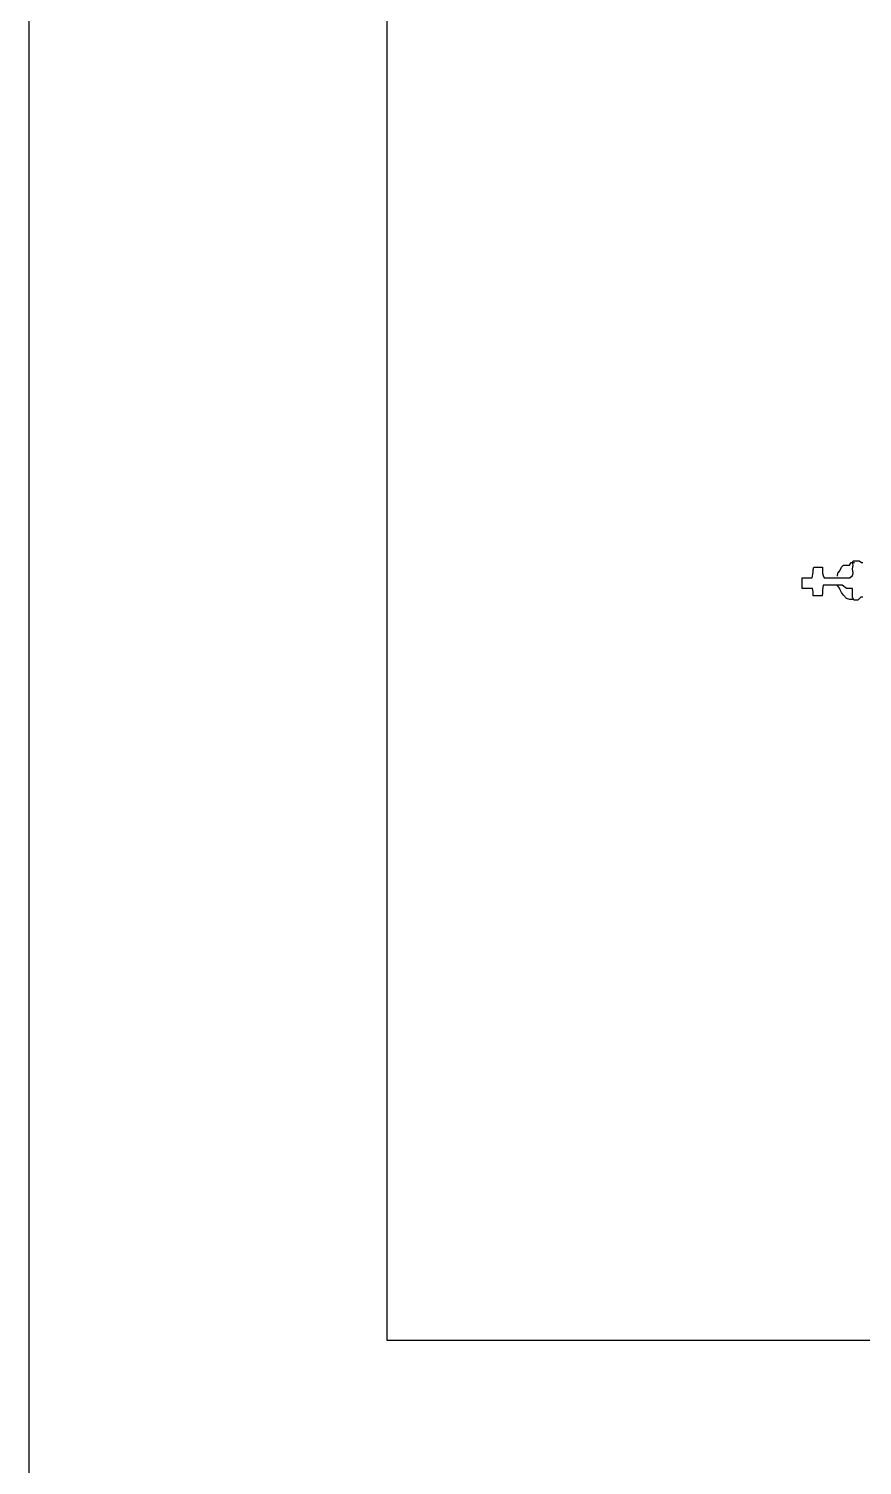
# Model space of a CAD drawing. Extents: x 748454 to 749044, y 4316681 to 4317708.
# Drawn here: x 748454.5 to 748477.78, y 4317517.5 to 4317557.63 of the extents above; entities that cross this region are included whole.
import ezdxf

# ---------------------------------------------------------------- set-up
doc = ezdxf.new("R2010")
doc.units = 0
doc.layers.get('0').update_dxf_attribs({"linetype": 'CONTINUOUS'})

msp = doc.modelspace()

# ---------------------------------------------------------------- linework, layer by layer
at = {"color": 0, "linetype": 'CONTINUOUS'}
for p, q in [((748476.41, 4317542.53), (748476.43, 4317542.59)), ((748476.41, 4317542.53), (748476.43, 4317542.59)), ((748476.41, 4317542.44), (748476.41, 4317542.53)), ((748476.41, 4317542.44), (748476.41, 4317542.53)), ((748476.43, 4317542.59), (748476.46, 4317542.59)), ((748476.43, 4317542.59), (748476.46, 4317542.59)), ((748476.46, 4317542.59), (748476.58, 4317542.59)), ((748476.46, 4317542.59), (748476.58, 4317542.59)), ((748476.58, 4317542.59), (748476.63, 4317542.59)), ((748476.58, 4317542.59), (748476.63, 4317542.59)), ((748476.63, 4317542.59), (748476.67, 4317542.59)), ((748476.63, 4317542.59), (748476.67, 4317542.59)), ((748476.67, 4317542.59), (748476.67, 4317542.49)), ((748476.67, 4317542.59), (748476.67, 4317542.49)), ((748477.15, 4317542.49), (748477.2, 4317542.59)), ((748477.15, 4317542.49), (748477.2, 4317542.59)), ((748477.2, 4317542.59), (748477.26, 4317542.65)), ((748477.2, 4317542.59), (748477.26, 4317542.65)), ((748477.26, 4317542.65), (748477.34, 4317542.65)), ((748477.26, 4317542.65), (748477.34, 4317542.65)), ((748477.34, 4317542.65), (748477.42, 4317542.65)), ((748477.34, 4317542.65), (748477.42, 4317542.65)), ((748477.42, 4317542.65), (748477.47, 4317542.72)), ((748477.42, 4317542.65), (748477.47, 4317542.72)), ((748477.47, 4317542.72), (748477.51, 4317542.72)), ((748477.47, 4317542.72), (748477.51, 4317542.72)), ((748477.51, 4317542.72), (748477.53, 4317542.77)), ((748477.51, 4317542.72), (748477.53, 4317542.77)), ((748477.51, 4317542.72), (748477.56, 4317542.72)), ((748477.53, 4317542.65), (748477.51, 4317542.72)), ((748477.51, 4317542.72), (748477.56, 4317542.72)), ((748477.53, 4317542.65), (748477.51, 4317542.72)), ((748477.51, 4317542.55), (748477.53, 4317542.65)), ((748477.51, 4317542.55), (748477.53, 4317542.65)), ((748477.53, 4317542.43), (748477.51, 4317542.55)), ((748477.53, 4317542.43), (748477.51, 4317542.55)), ((748477.53, 4317542.77), (748477.6, 4317542.77)), ((748477.53, 4317542.77), (748477.6, 4317542.77)), ((748477.6, 4317542.77), (748477.69, 4317542.77)), ((748477.6, 4317542.77), (748477.69, 4317542.77)), ((748477.69, 4317542.77), (748477.76, 4317542.72)), ((748477.69, 4317542.77), (748477.76, 4317542.72)), ((748477.76, 4317542.72), (748477.8, 4317542.72)), ((748477.76, 4317542.72), (748477.8, 4317542.72)), ((748476.1, 4317542.24), (748476.1, 4317542.3)), ((748476.1, 4317542.3), (748476.16, 4317542.3)), ((748476.1, 4317542.24), (748476.1, 4317542.3)), ((748476.1, 4317542.3), (748476.16, 4317542.3)), ((748476.1, 4317542), (748476.1, 4317542.24)), ((748476.1, 4317542), (748476.1, 4317542.24)), ((748476.16, 4317542.3), (748476.26, 4317542.3)), ((748476.16, 4317542.3), (748476.26, 4317542.3)), ((748476.26, 4317542.3), (748476.36, 4317542.3)), ((748476.26, 4317542.3), (748476.36, 4317542.3)), ((748476.36, 4317542.3), (748476.38, 4317542.3)), ((748476.36, 4317542.3), (748476.38, 4317542.3)), ((748476.38, 4317542.3), (748476.41, 4317542.44)), ((748476.38, 4317542.3), (748476.41, 4317542.44)), ((748476.67, 4317542.49), (748476.67, 4317542.43)), ((748476.67, 4317542.49), (748476.67, 4317542.43)), ((748476.67, 4317542.43), (748476.69, 4317542.36)), ((748476.67, 4317542.43), (748476.69, 4317542.36)), ((748476.69, 4317542.36), (748476.72, 4317542.3)), ((748476.69, 4317542.36), (748476.72, 4317542.3)), ((748476.72, 4317542.3), (748476.87, 4317542.3)), ((748476.72, 4317542.3), (748476.87, 4317542.3)), ((748476.87, 4317542.3), (748476.99, 4317542.3)), ((748476.87, 4317542.3), (748476.99, 4317542.3)), ((748476.99, 4317542.3), (748477.16, 4317542.3)), ((748476.99, 4317542.3), (748477.16, 4317542.3)), ((748477.09, 4317542.34), (748477.1, 4317542.43)), ((748477.09, 4317542.34), (748477.1, 4317542.43)), ((748477.1, 4317542.43), (748477.15, 4317542.49)), ((748477.1, 4317542.43), (748477.15, 4317542.49)), ((748477.16, 4317542.3), (748477.26, 4317542.3)), ((748477.16, 4317542.3), (748477.26, 4317542.3)), ((748477.26, 4317542.3), (748477.35, 4317542.3)), ((748477.26, 4317542.3), (748477.35, 4317542.3)), ((748477.35, 4317542.3), (748477.43, 4317542.3)), ((748477.35, 4317542.3), (748477.43, 4317542.3)), ((748477.43, 4317542.3), (748477.51, 4317542.36)), ((748477.43, 4317542.3), (748477.51, 4317542.36)), ((748477.51, 4317542.36), (748477.53, 4317542.43)), ((748477.51, 4317542.36), (748477.53, 4317542.43)), ((748476.17, 4317542), (748476.1, 4317542)), ((748476.17, 4317542), (748476.1, 4317542)), ((748476.24, 4317542), (748476.17, 4317542)), ((748476.24, 4317542), (748476.17, 4317542)), ((748476.38, 4317542), (748476.24, 4317542)), ((748476.38, 4317542), (748476.24, 4317542)), ((748476.39, 4317542), (748476.38, 4317542)), ((748476.39, 4317542), (748476.38, 4317542)), ((748476.41, 4317541.9), (748476.39, 4317542)), ((748476.41, 4317541.9), (748476.39, 4317542)), ((748476.41, 4317541.79), (748476.41, 4317541.9)), ((748476.41, 4317541.79), (748476.41, 4317541.9)), ((748476.46, 4317541.79), (748476.41, 4317541.79)), ((748476.46, 4317541.79), (748476.41, 4317541.79)), ((748476.56, 4317541.79), (748476.46, 4317541.79)), ((748476.56, 4317541.79), (748476.46, 4317541.79)), ((748476.66, 4317541.79), (748476.56, 4317541.79)), ((748476.66, 4317541.79), (748476.56, 4317541.79)), ((748476.67, 4317541.88), (748476.66, 4317541.79)), ((748476.67, 4317541.88), (748476.66, 4317541.79)), ((748476.69, 4317542.09), (748476.67, 4317541.96)), ((748476.69, 4317542.09), (748476.67, 4317541.96)), ((748476.67, 4317541.96), (748476.67, 4317541.88)), ((748476.67, 4317541.96), (748476.67, 4317541.88)), ((748476.79, 4317542.09), (748476.69, 4317542.09)), ((748476.79, 4317542.09), (748476.69, 4317542.09)), ((748476.87, 4317542.09), (748476.79, 4317542.09)), ((748476.87, 4317542.09), (748476.79, 4317542.09)), ((748477.06, 4317542.09), (748476.87, 4317542.09)), ((748477.06, 4317542.09), (748476.87, 4317542.09)), ((748477.22, 4317542.09), (748477.06, 4317542.09)), ((748477.22, 4317542.09), (748477.06, 4317542.09)), ((748477.14, 4317542.01), (748477.09, 4317542.08)), ((748477.14, 4317542.01), (748477.09, 4317542.08)), ((748477.16, 4317541.96), (748477.14, 4317542.01)), ((748477.16, 4317541.96), (748477.14, 4317542.01)), ((748477.2, 4317541.89), (748477.16, 4317541.96)), ((748477.2, 4317541.89), (748477.16, 4317541.96)), ((748477.26, 4317541.81), (748477.2, 4317541.89)), ((748477.26, 4317541.81), (748477.2, 4317541.89)), ((748477.34, 4317542), (748477.22, 4317542.09)), ((748477.34, 4317542), (748477.22, 4317542.09)), ((748477.34, 4317541.72), (748477.26, 4317541.81)), ((748477.34, 4317541.72), (748477.26, 4317541.81)), ((748477.48, 4317542), (748477.34, 4317542)), ((748477.48, 4317542), (748477.34, 4317542)), ((748477.43, 4317541.69), (748477.34, 4317541.72)), ((748477.43, 4317541.69), (748477.34, 4317541.72)), ((748477.51, 4317542), (748477.48, 4317542)), ((748477.51, 4317542), (748477.48, 4317542)), ((748477.51, 4317541.93), (748477.51, 4317542)), ((748477.51, 4317541.93), (748477.51, 4317542)), ((748477.51, 4317541.86), (748477.51, 4317541.93)), ((748477.51, 4317541.86), (748477.51, 4317541.93)), ((748477.51, 4317541.76), (748477.51, 4317541.86)), ((748477.51, 4317541.76), (748477.51, 4317541.86)), ((748477.54, 4317541.67), (748477.51, 4317541.76)), ((748477.54, 4317541.67), (748477.51, 4317541.76)), ((748477.74, 4317541.76), (748477.66, 4317541.67)), ((748477.74, 4317541.76), (748477.66, 4317541.67)), ((748477.8, 4317541.76), (748477.74, 4317541.76)), ((748477.8, 4317541.76), (748477.74, 4317541.76)), ((748477.51, 4317541.69), (748477.43, 4317541.69)), ((748477.51, 4317541.69), (748477.43, 4317541.69)), ((748477.59, 4317541.67), (748477.54, 4317541.67)), ((748477.59, 4317541.67), (748477.54, 4317541.67)), ((748477.66, 4317541.67), (748477.59, 4317541.67)), ((748477.66, 4317541.67), (748477.59, 4317541.67))]:
    msp.add_line(p, q, dxfattribs=at)

# ---------------------------------------------------------------- meshes
mesh = msp.add_polyface(dxfattribs=at)
corners = [(748454.5, 4316681), (748454.5, 4316681), (748454.5, 4316871.962), (748762.5, 4316681), (748454.5, 4317046.493), (749044, 4316681), (748454.5, 4317707.5), (749044, 4317342.007), (749044, 4317707.5)]
mesh.append_faces([[corners[k] for k in face] for face in [(0, 1, 3, 2), (2, 3, 5, 4), (4, 5, 7, 6), (6, 7, 8, 8)]], dxfattribs={"vtx0": -1, "vtx2": -1, "color": 0})
mesh = msp.add_polyface(dxfattribs=at)
corners = [(748464.5, 4317521), (748464.5, 4317521), (748464.5, 4317695.271), (748745.58, 4317521), (748464.5, 4317701.5), (748745.58, 4317527.229), (748745.58, 4317701.5)]
mesh.append_faces([[corners[k] for k in face] for face in [(0, 1, 3, 2), (2, 3, 5, 4), (4, 5, 6, 6)]], dxfattribs={"vtx0": -1, "vtx2": -1, "color": 0})

doc.saveas('drawing.dxf')
